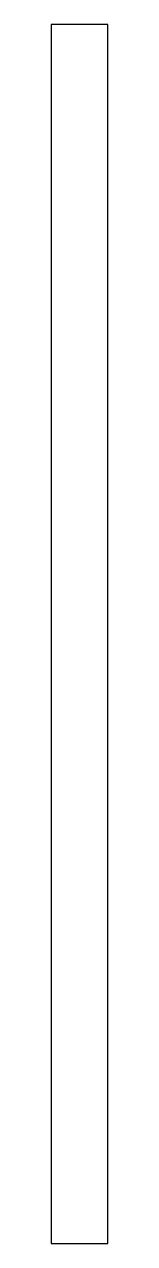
# Model space of a CAD drawing. Header units: inches. Extents: x 211 to 223, y -320 to -61.
import ezdxf

# ---------------------------------------------------------------- set-up
doc = ezdxf.new("R2010")
doc.units = ezdxf.units.IN
doc.header["$MEASUREMENT"] = 0
doc.layers.get('0').update_dxf_attribs({"lineweight": 9})

msp = doc.modelspace()

# ---------------------------------------------------------------- linework, layer by layer
at = {"lineweight": 30}
msp.add_lwpolyline([(222.78, -319.97), (222.78, -61.07), (210.78, -61.07), (210.78, -319.97)], close=True, dxfattribs=at)

doc.saveas('drawing.dxf')
